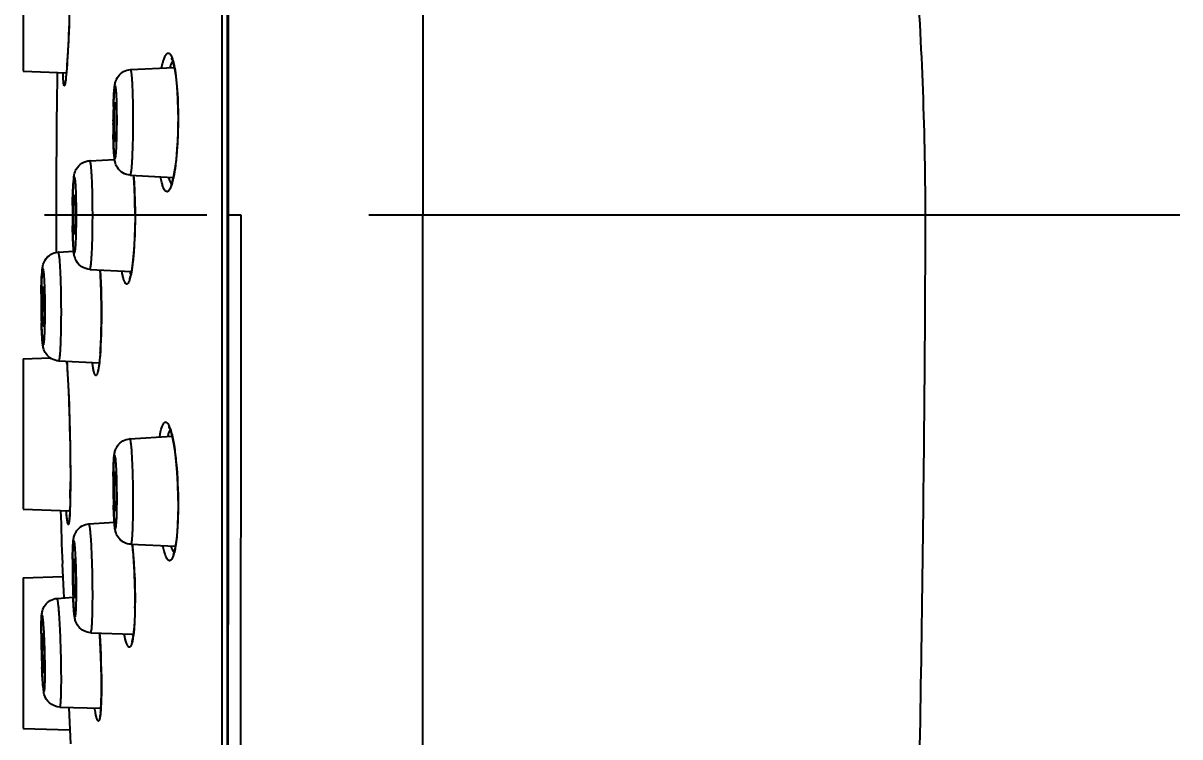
# Model space of a CAD drawing. Extents: x 4 to 1239, y 0 to 509.
# Drawn here: x 150.61 to 168.44, y 163.11 to 174.1 of the extents above; entities that cross this region are included whole.
import ezdxf

# ---------------------------------------------------------------- set-up
doc = ezdxf.new("R2010")
doc.units = 0
doc.header["$LTSCALE"] = 10
doc.header["$MEASUREMENT"] = 0
doc.header["$PDMODE"] = 3
doc.header["$PDSIZE"] = -10
doc.linetypes.add('CENTER', pattern=[2, 1.25, -0.25, 0.25, -0.25])
doc.layers.get('0').update_dxf_attribs({"linetype": 'CONTINUOUS'})
doc.layers.get('DEFPOINTS').update_dxf_attribs({"linetype": 'CONTINUOUS'})
doc.layers.add('02___PRT_ALL_AXES', color=7, linetype='CONTINUOUS')
doc.styles.add('Daelim Dimension', font='')
doc.styles.get('Daelim Dimension').set_extended_font_data('NanumGothic')
doc.dimstyles.new('DEFAULT', dxfattribs={"dimscale": 2, "dimtxt": 2, "dimasz": 2, "dimexe": 0, "dimexo": 2, "dimgap": 1, "dimtad": 1, "dimdec": 1, "dimzin": 9, "dimdsep": 46, "dimtxsty": 'Daelim Dimension', "dimcen": 0.5, "dimclrd": 252, "dimclre": 252, "dimclrt": 3, "dimadec": 1, "dimazin": 0, "dimtfac": 1, "dimtdec": 1, "dimtix": 1, "dimtmove": 0, "dimatfit": 3, "dimfxl": 1, "dimtolj": 1, "dimtzin": 1, "dimlwd": 9, "dimlwe": 9, "dimarcsym": 0})

# ---------------------------------------------------------------- blocks, each defined once
blk = doc.blocks.new('*D5')
at = {"color": 5, "lineweight": 9, "ltscale": 0.5, "transparency": 16777216}
for p, q in [((138.861, 85.341), (138.861, 217.727)), ((160.517, 217.727), (142.861, 217.727)), ((164.517, 175.146), (164.517, 217.727))]:
    blk.add_line(p, q, dxfattribs=at)
at = {"color": 5, "ltscale": 0.5, "transparency": 16777216}
for points in [[(142.861, 218.393), (142.861, 217.06), (138.861, 217.727)], [(160.517, 218.393), (160.517, 217.06), (164.517, 217.727)]]:
    blk.add_solid(points, dxfattribs=at)
at = {"layer": 'DEFPOINTS', "color": 0, "ltscale": 0.5, "transparency": 16777216}
for p in [(138.861, 217.727), (164.517, 171.146), (138.861, 81.341)]:
    blk.add_point(p, dxfattribs=at)
at = {"color": 7, "ltscale": 0.5, "transparency": 16777216, "insert": (151.689, 222.577), "char_height": 5, "attachment_point": 5, "style": 'Daelim Dimension'}
blk.add_mtext('\\A1;51.3', dxfattribs=at)

msp = doc.modelspace()

# ---------------------------------------------------------------- linework, layer by layer
at = {"color": 7, "linetype": 'Continuous'}
for p, q in [((156.767, 201.896), (156.767, 171.146)), ((153.769, 199.415), (153.769, 171.146)), ((153.755, 199.343), (153.755, 171.146)), ((153.673, 198.857), (153.673, 143.434)), ((150.608, 175.679), (150.608, 173.362)), ((151.996, 172.593), (151.996, 172.61)), ((151.996, 172.538), (151.996, 172.555)), ((152.309, 171.758), (152.318, 171.648)), ((153.968, 171.146), (153.755, 171.146)), ((156.767, 154.648), (156.767, 171.146)), ((150.608, 168.929), (150.608, 166.612)), ((151.336, 167.231), (151.336, 167.075)), ((151.336, 167.099), (151.336, 167.073)), ((151.336, 166.934), (151.335, 166.843)), ((151.336, 167.073), (151.336, 167.042)), ((151.335, 166.843), (151.334, 166.799)), ((151.33, 166.636), (151.329, 166.592)), ((151.212, 165.774), (151.236, 165.25)), ((150.608, 165.554), (151.221, 165.575)), ((150.608, 165.554), (150.608, 163.237)), ((151.786, 164.708), (151.787, 164.696)), ((151.786, 164.706), (151.793, 164.598)), ((151.311, 163.564), (151.311, 163.554)), ((151.311, 163.554), (151.336, 163)), ((150.608, 163.237), (151.327, 163.212))]:
    msp.add_line(p, q, dxfattribs=at)
for points in [[(151.326, 174.463), (151.325, 174.425), (151.322, 174.302), (151.318, 174.183), (151.315, 174.07), (151.311, 173.962)], [(151.311, 173.962), (151.306, 173.86), (151.302, 173.765), (151.298, 173.678)], [(151.298, 173.678), (151.293, 173.598), (151.289, 173.525), (151.284, 173.459), (151.28, 173.401), (151.276, 173.35), (151.272, 173.306), (151.268, 173.268), (151.265, 173.237), (151.261, 173.213), (151.258, 173.195), (151.256, 173.183), (151.256, 173.181)], [(152.897, 173.557), (152.896, 173.558), (152.904, 173.542), (152.922, 173.488), (152.943, 173.398), (152.961, 173.275), (152.977, 173.122), (152.989, 172.943), (152.995, 172.744), (152.996, 172.639)], [(152.996, 172.639), (152.995, 172.545), (152.99, 172.348), (152.979, 172.165), (152.965, 172.002), (152.947, 171.862), (152.927, 171.75), (152.907, 171.665), (152.889, 171.61), (152.884, 171.599)], [(152.318, 171.648), (152.325, 171.509), (152.33, 171.36), (152.333, 171.203), (152.333, 171.146)], [(152.333, 171.146), (152.333, 171.103), (152.331, 170.953), (152.326, 170.81), (152.32, 170.677), (152.311, 170.557), (152.301, 170.45), (152.29, 170.358), (152.278, 170.282), (152.266, 170.223), (152.255, 170.181), (152.246, 170.157), (152.245, 170.154)], [(153.755, 171.146), (153.755, 167.302), (153.751, 163.339)], [(151.795, 170.3), (151.795, 170.296), (151.8, 170.203), (151.805, 170.102), (151.809, 169.995), (151.812, 169.883), (151.814, 169.766), (151.815, 169.647), (151.815, 169.628)], [(151.815, 169.628), (151.814, 169.52), (151.813, 169.414), (151.81, 169.314), (151.807, 169.219), (151.803, 169.132), (151.798, 169.051), (151.793, 168.979), (151.787, 168.916), (151.781, 168.862), (151.774, 168.817), (151.768, 168.781), (151.762, 168.755), (151.758, 168.739), (151.757, 168.737)], [(151.28, 168.893), (151.28, 168.889), (151.285, 168.831), (151.289, 168.765), (151.293, 168.692), (151.298, 168.612)], [(151.298, 168.612), (151.302, 168.525), (151.306, 168.431), (151.31, 168.33)], [(151.31, 168.33), (151.315, 168.223), (151.318, 168.109), (151.322, 167.991), (151.325, 167.869), (151.328, 167.743), (151.331, 167.616), (151.333, 167.487), (151.334, 167.358), (151.336, 167.231)], [(152.857, 167.875), (152.856, 167.875), (152.867, 167.856), (152.885, 167.806), (152.906, 167.728), (152.927, 167.625), (152.946, 167.499), (152.964, 167.351), (152.978, 167.182), (152.989, 166.996), (152.995, 166.797), (152.996, 166.69)], [(151.336, 167.075), (151.336, 167.009), (151.336, 166.934)], [(151.334, 166.799), (151.333, 166.74), (151.332, 166.685), (151.33, 166.636)], [(151.329, 166.592), (151.327, 166.553), (151.325, 166.519), (151.323, 166.489)], [(152.996, 166.69), (152.996, 166.652), (152.993, 166.51), (152.988, 166.378), (152.98, 166.259), (152.97, 166.155), (152.957, 166.066), (152.944, 165.995), (152.93, 165.943), (152.919, 165.911), (152.916, 165.906)], [(151.323, 166.489), (151.321, 166.465), (151.319, 166.445), (151.317, 166.431), (151.316, 166.422), (151.315, 166.421)], [(152.292, 166.072), (152.296, 166.031), (152.306, 165.916), (152.315, 165.792), (152.322, 165.663), (152.328, 165.531), (152.331, 165.396), (152.333, 165.262), (152.333, 165.228)], [(152.333, 165.228), (152.332, 165.103), (152.329, 164.993), (152.325, 164.893), (152.318, 164.802), (152.311, 164.724), (152.303, 164.659), (152.294, 164.61), (152.285, 164.576), (152.283, 164.569)], [(151.793, 164.598), (151.799, 164.485), (151.804, 164.368), (151.808, 164.251), (151.812, 164.133), (151.814, 164.017), (151.815, 163.905)], [(151.815, 163.905), (151.815, 163.835), (151.814, 163.761), (151.812, 163.692), (151.81, 163.627), (151.807, 163.569), (151.804, 163.519), (151.8, 163.477), (151.795, 163.444), (151.791, 163.421), (151.79, 163.415)], [(153.751, 163.339), (153.744, 159.536), (153.735, 155.97)]]:
    msp.add_lwpolyline(points, dxfattribs=at)
for centre, radius, start, end in [((302.617, 171.146), 151.5, 179.16865, 180.21659), ((154.898, 173.487), 3.681, 182.3632, 183.2893), ((153.501, 173.223), 0.659, 160.5846, 162.596), ((161.601, 172.556), 9.605, 178.4442, 179.2052), ((162.743, 172.54), 10.747, 179.2017, 179.6265), ((163.014, 172.538), 11.018, 179.7107, 179.9099), ((162.243, 172.535), 10.247, 179.9863, 180.835), ((146.941, 171.305), 5.389, 3.6479, 4.8737), ((145.735, 171.225), 6.597, 2.61, 3.6722), ((144.991, 171.189), 7.342, 2.4539, 2.6317), ((144.06, 171.152), 8.273, 359.9531, 2.4287), ((162.477, 171.147), 11.108, 179.2336, 180.0067), ((162.38, 171.144), 11.012, 179.9904, 180.8609), ((-4303.088, 171.034), 4457.057, 359.84991, 0.001436), ((143.835, 169.787), 7.977, 2.9622, 3.7145), ((142.38, 169.71), 9.433, 2.2006, 2.9735), ((152.788, 170.421), 0.551, 195.7162, 197.5591), ((161.735, 169.798), 10.85, 179.2833, 180.003), ((141.034, 169.656), 10.781, 1.6189, 2.2109), ((140.227, 169.633), 11.588, 0.8808, 1.6192), ((162.236, 169.797), 11.351, 180.0003, 180.1585), ((162.459, 169.798), 11.574, 180.1584, 180.472), ((156.406, 169.766), 5.506, 179.6669, 180.0008), ((156.543, 169.765), 5.642, 179.9942, 181.0497), ((146.681, 169.732), 4.251, 0.8817, 2.2885), ((145.253, 169.703), 5.679, 359.9972, 0.9533), ((139.804, 169.626), 12.011, 0.386, 0.8846), ((162.212, 169.795), 11.326, 180.47, 180.8419), ((160.744, 169.771), 9.859, 180.823, 181.6475), ((139.963, 169.627), 11.852, 0.0008, 0.387), ((140.227, 169.627), 11.589, 359.6461, 0.0005), ((141.756, 169.606), 10.059, 358.349, 359.0574), ((140.713, 169.623), 11.102, 359.0571, 359.6493), ((143.166, 169.566), 8.649, 357.5766, 358.3417), ((146.596, 169.393), 5.214, 355.8496, 356.4079), ((144.984, 169.49), 6.829, 356.4469, 357.5724), ((143.649, 168.312), 7.653, 4.1155, 4.3903), ((153.438, 167.578), 0.621, 162.4987, 165.0454), ((161.888, 166.991), 9.892, 179.257, 180.0051), ((132.239, 167.065), 19.097, 359.3253, 359.9317), ((162.791, 166.991), 10.795, 180.0013, 180.2694), ((163.19, 166.992), 11.194, 180.2678, 180.8507), ((137.754, 167.007), 13.582, 359.0488, 359.2955), ((162.083, 166.973), 10.087, 180.8331, 181.7018), ((302.617, 171.146), 151.5, 181.7225, 182.0319), ((145.583, 166.818), 5.751, 357.5489, 358.0769), ((149.789, 166.592), 1.538, 354.9057, 355.7995), ((145.62, 165.399), 6.706, 5.0509, 5.7864), ((160.804, 165.731), 9.436, 179.3022, 180.0067), ((144.123, 165.27), 8.209, 2.7647, 5.0279), ((162.424, 165.731), 11.056, 180.0054, 180.4784), ((143.106, 165.211), 9.228, 2.6804, 2.8265), ((163.329, 165.738), 11.96, 180.4737, 180.945), ((162.849, 165.728), 11.481, 180.9341, 181.7644), ((143.089, 165.21), 9.244, 1.1758, 2.6837), ((160.477, 165.651), 9.107, 181.7403, 182.5943), ((143.324, 165.215), 9.01, 1.0095, 1.1726), ((143.733, 165.222), 8.601, 0.0162, 1.0137), ((145.389, 165.216), 6.944, 358.9372, 359.169), ((144.801, 165.223), 7.533, 359.1761, 0.0076), ((162.032, 164.705), 11.146, 180.0497, 180.9877), ((139.209, 163.866), 12.606, 3.5395, 3.7763), ((138.816, 163.842), 12.999, 3.3435, 3.5396), ((138.221, 163.807), 13.595, 2.6895, 3.3414), ((163.891, 164.736), 13.006, 180.9804, 181.7832), ((138.075, 163.8), 13.741, 2.1487, 2.6927), ((162.773, 164.697), 11.887, 181.764, 182.5112), ((138.516, 163.816), 13.3, 1.6103, 2.1507), ((139.736, 163.849), 12.08, 0.9744, 1.6164), ((140.996, 163.87), 10.82, 0.4247, 0.9777), ((142.358, 163.88), 9.457, 0.0044, 0.423), ((143.305, 163.881), 8.51, 359.7196, 0.0018), ((147.005, 163.819), 4.809, 357.4428, 358.5809), ((144.677, 163.872), 7.139, 358.6184, 359.7333), ((149.733, 163.675), 2.078, 354.6999, 356.0714), ((148.611, 163.75), 3.202, 356.1219, 357.4042)]:
    msp.add_arc(centre, radius, start, end, dxfattribs=at)
for points, knots in [([(164.517, 171.146), (164.517, 172.51), (164.396, 175.238), (164.033, 179.315), (163.524, 183.377), (162.988, 186.746), (162.49, 189.431), (162.077, 191.436), (161.692, 193.097), (161.358, 194.419), (161.005, 195.735), (160.604, 197.039), (160.112, 198.317), (159.691, 199.26), (159.199, 200.168), (158.571, 200.988), (157.897, 201.531), (157.278, 201.822), (156.937, 201.896), (156.767, 201.896)], [0, 0, 0, 0, 0.124904, 0.249822, 0.374722, 0.499657, 0.562171, 0.624671, 0.687115, 0.718306, 0.749475, 0.811843, 0.843178, 0.874757, 0.906359, 0.937557, 0.968754, 0.984431, 1, 1, 1, 1]), ([(151.326, 174.463), (151.321, 174.223), (151.31, 173.889), (151.287, 173.487), (151.275, 173.326), (151.268, 173.258)], [0, 0, 0, 0, 0.596325, 0.831584, 1, 1, 1, 1]), ([(152.743, 173.412), (152.749, 173.442), (152.761, 173.495), (152.783, 173.563), (152.803, 173.607), (152.821, 173.629), (152.833, 173.639), (152.846, 173.642), (152.86, 173.638), (152.872, 173.627), (152.889, 173.603), (152.908, 173.558), (152.92, 173.517), (152.926, 173.494)], [0, 0, 0, 0, 0.210823, 0.376303, 0.495198, 0.538164, 0.572019, 0.600405, 0.629244, 0.664244, 0.708691, 0.830975, 1, 1, 1, 1]), ([(152.879, 173.442), (152.882, 173.449), (152.892, 173.474), (152.903, 173.499), (152.914, 173.514)], [0, 0, 0, 0, 0.297236, 1, 1, 1, 1]), ([(152, 172.817), (152.001, 172.879), (152.004, 172.966), (152.012, 173.072), (152.019, 173.137), (152.032, 173.208), (152.071, 173.291), (152.153, 173.363), (152.227, 173.384), (152.265, 173.386)], [0, 0, 0, 0, 0.265788, 0.370203, 0.456841, 0.54531, 0.68092, 0.839092, 1, 1, 1, 1]), ([(152.305, 172.624), (152.305, 172.675), (152.304, 172.773), (152.302, 172.916), (152.299, 173.046), (152.294, 173.159), (152.288, 173.252), (152.282, 173.315), (152.277, 173.352), (152.273, 173.37), (152.271, 173.38), (152.267, 173.386), (152.265, 173.386)], [0, 0, 0, 0, 0.197545, 0.385995, 0.558207, 0.7083, 0.831, 0.922004, 0.954612, 0.978322, 0.993141, 1, 1, 1, 1]), ([(152.926, 173.494), (152.939, 173.442), (152.96, 173.322), (152.99, 173.037), (152.997, 172.804), (152.997, 172.64)], [0, 0, 0, 0, 0.186745, 0.424839, 1, 1, 1, 1]), ([(151.258, 173.186), (151.257, 173.177), (151.253, 173.162), (151.251, 173.147), (151.243, 173.135), (151.236, 173.148), (151.234, 173.163), (151.229, 173.192), (151.226, 173.23), (151.224, 173.259), (151.223, 173.275)], [0, 0, 0, 0, 0.143448, 0.231616, 0.26863, 0.307746, 0.398628, 0.544684, 0.745606, 1, 1, 1, 1]), ([(151.268, 173.258), (151.267, 173.251), (151.264, 173.227), (151.261, 173.203), (151.258, 173.186)], [0, 0, 0, 0, 0.289986, 1, 1, 1, 1]), ([(152.055, 172.609), (152.055, 172.68), (152.054, 172.782), (152.051, 172.911), (152.048, 172.981), (152.045, 173.029), (152.042, 173.059), (152.04, 173.084), (152.037, 173.105), (152.035, 173.121), (152.032, 173.129), (152.03, 173.137), (152.024, 173.135), (152.023, 173.128), (152.019, 173.117), (152.017, 173.1), (152.013, 173.068), (152.009, 173.016), (152.002, 172.908), (151.998, 172.747), (151.996, 172.611), (151.996, 172.539)], [0, 0, 0, 0, 0.187702, 0.270704, 0.342136, 0.372668, 0.399326, 0.421855, 0.440077, 0.45383, 0.463032, 0.46787, 0.470506, 0.476533, 0.487025, 0.502033, 0.52149, 0.572974, 0.639598, 0.807548, 1, 1, 1, 1]), ([(151.996, 172.539), (151.996, 172.468), (151.997, 172.366), (152.001, 172.237), (152.004, 172.167), (152.007, 172.119), (152.009, 172.089), (152.012, 172.064), (152.014, 172.043), (152.017, 172.028), (152.019, 172.019), (152.022, 172.011), (152.028, 172.013), (152.029, 172.021), (152.032, 172.032), (152.035, 172.049), (152.039, 172.081), (152.043, 172.132), (152.049, 172.24), (152.054, 172.401), (152.055, 172.537), (152.055, 172.609)], [0, 0, 0, 0, 0.187702, 0.270704, 0.342136, 0.372668, 0.399326, 0.421855, 0.440077, 0.45383, 0.463032, 0.46787, 0.470506, 0.476533, 0.487025, 0.502033, 0.52149, 0.572974, 0.639598, 0.807548, 1, 1, 1, 1]), ([(152.26, 171.761), (152.261, 171.761), (152.266, 171.768), (152.269, 171.779), (152.273, 171.801), (152.279, 171.844), (152.286, 171.917), (152.292, 172.024), (152.298, 172.154), (152.302, 172.301), (152.304, 172.46), (152.305, 172.569), (152.305, 172.624)], [0, 0, 0, 0, 0.006815, 0.022, 0.046457, 0.080084, 0.173619, 0.298957, 0.450968, 0.623297, 0.809004, 1, 1, 1, 1]), ([(152.997, 172.64), (152.997, 172.47), (152.989, 172.225), (152.959, 171.921), (152.938, 171.787), (152.926, 171.726)], [0, 0, 0, 0, 0.55564, 0.79884, 1, 1, 1, 1]), ([(152.26, 171.761), (152.22, 171.763), (152.141, 171.787), (152.058, 171.867), (152.024, 171.954), (152.009, 172.056), (152.001, 172.197), (151.998, 172.317), (151.997, 172.386)], [0, 0, 0, 0, 0.158695, 0.314373, 0.440088, 0.523201, 0.723292, 1, 1, 1, 1]), ([(151.369, 171.295), (151.37, 171.373), (151.374, 171.508), (151.382, 171.665), (151.396, 171.774), (151.426, 171.865), (151.508, 171.954), (151.593, 171.981), (151.636, 171.983)], [0, 0, 0, 0, 0.285883, 0.495781, 0.576423, 0.689665, 0.842421, 1, 1, 1, 1]), ([(151.68, 171.146), (151.68, 171.2), (151.679, 171.307), (151.677, 171.462), (151.673, 171.606), (151.668, 171.731), (151.661, 171.834), (151.655, 171.904), (151.649, 171.945), (151.645, 171.965), (151.642, 171.977), (151.638, 171.983), (151.636, 171.983)], [0, 0, 0, 0, 0.194357, 0.381478, 0.553753, 0.704784, 0.828765, 0.921, 0.954097, 0.978175, 0.99317, 1, 1, 1, 1]), ([(151.43, 171.146), (151.43, 171.221), (151.429, 171.329), (151.425, 171.468), (151.422, 171.556), (151.417, 171.628), (151.413, 171.676), (151.408, 171.707), (151.406, 171.72), (151.399, 171.74), (151.392, 171.72), (151.39, 171.707), (151.386, 171.676), (151.382, 171.628), (151.377, 171.556), (151.373, 171.468), (151.37, 171.329), (151.369, 171.221), (151.369, 171.146)], [0, 0, 0, 0, 0.190538, 0.27663, 0.352122, 0.414177, 0.4604, 0.477039, 0.489157, 0.5, 0.510843, 0.522961, 0.5396, 0.585823, 0.647878, 0.72337, 0.809462, 1, 1, 1, 1]), ([(152.89, 171.593), (152.884, 171.576), (152.873, 171.549), (152.853, 171.517), (152.827, 171.5), (152.8, 171.513), (152.78, 171.544), (152.761, 171.59), (152.743, 171.654), (152.733, 171.702), (152.728, 171.729)], [0, 0, 0, 0, 0.141967, 0.241201, 0.306799, 0.369317, 0.462559, 0.598019, 0.777595, 1, 1, 1, 1]), ([(152.896, 171.627), (152.887, 171.639), (152.871, 171.67), (152.86, 171.703), (152.855, 171.723)], [0, 0, 0, 0, 0.423171, 1, 1, 1, 1]), ([(152.926, 171.726), (152.923, 171.713), (152.913, 171.668), (152.901, 171.624), (152.89, 171.593)], [0, 0, 0, 0, 0.28578, 1, 1, 1, 1]), ([(151.369, 171.146), (151.369, 171.071), (151.37, 170.962), (151.373, 170.823), (151.377, 170.735), (151.382, 170.663), (151.386, 170.615), (151.39, 170.584), (151.392, 170.571), (151.399, 170.552), (151.406, 170.571), (151.408, 170.584), (151.413, 170.615), (151.417, 170.663), (151.422, 170.735), (151.425, 170.823), (151.429, 170.962), (151.43, 171.071), (151.43, 171.146)], [0, 0, 0, 0, 0.190538, 0.27663, 0.352122, 0.414177, 0.4604, 0.477039, 0.489157, 0.5, 0.510843, 0.522961, 0.5396, 0.585823, 0.647878, 0.72337, 0.809462, 1, 1, 1, 1]), ([(151.636, 170.308), (151.638, 170.308), (151.642, 170.314), (151.645, 170.326), (151.649, 170.346), (151.655, 170.388), (151.661, 170.457), (151.668, 170.56), (151.673, 170.686), (151.677, 170.829), (151.679, 170.984), (151.68, 171.091), (151.68, 171.146)], [0, 0, 0, 0, 0.00683, 0.021825, 0.045903, 0.079, 0.171235, 0.295216, 0.446247, 0.618522, 0.805643, 1, 1, 1, 1]), ([(152.334, 171.146), (152.334, 170.978), (152.327, 170.738), (152.303, 170.443), (152.287, 170.315), (152.277, 170.259)], [0, 0, 0, 0, 0.566376, 0.807014, 1, 1, 1, 1]), ([(152.743, 77.418), (154.038, 81.964), (155.766, 88.722), (157.724, 97.669), (159.003, 104.169), (160.145, 110.723), (161.152, 117.352), (162.006, 123.888), (162.677, 129.966), (163.154, 135.263), (163.491, 139.824), (163.757, 144.118), (163.994, 148.712), (164.206, 153.865), (164.371, 159.504), (164.461, 164.415), (164.506, 168.335), (164.517, 170.247), (164.517, 171.146)], [0, 0, 0, 0, 0.14961, 0.220678, 0.289903, 0.359287, 0.431224, 0.502112, 0.567938, 0.624746, 0.670441, 0.712699, 0.760915, 0.816072, 0.875921, 0.939493, 0.971547, 1, 1, 1, 1]), ([(153.769, 171.146), (153.769, 170.391), (153.769, 167.422), (153.766, 164.452), (153.762, 162.237)], [0, 0, 0, 0, 0.254076, 1, 1, 1, 1]), ([(151.636, 170.308), (151.594, 170.31), (151.51, 170.337), (151.428, 170.423), (151.396, 170.513), (151.387, 170.59), (151.38, 170.666), (151.373, 170.797), (151.371, 170.903), (151.369, 170.978)], [0, 0, 0, 0, 0.158356, 0.312495, 0.428792, 0.509544, 0.602438, 0.716623, 1, 1, 1, 1]), ([(150.886, 169.933), (150.887, 170.005), (150.89, 170.128), (150.898, 170.272), (150.912, 170.375), (150.945, 170.463), (151.027, 170.546), (151.108, 170.571), (151.148, 170.573)], [0, 0, 0, 0, 0.278579, 0.480482, 0.562573, 0.684618, 0.840349, 1, 1, 1, 1]), ([(151.197, 169.648), (151.197, 169.707), (151.196, 169.822), (151.194, 169.991), (151.189, 170.149), (151.183, 170.289), (151.176, 170.404), (151.169, 170.483), (151.163, 170.53), (151.158, 170.553), (151.155, 170.566), (151.15, 170.573), (151.148, 170.573)], [0, 0, 0, 0, 0.188657, 0.373372, 0.545732, 0.698419, 0.824706, 0.91915, 0.953149, 0.977863, 0.993195, 1, 1, 1, 1]), ([(150.947, 169.673), (150.947, 169.749), (150.946, 169.893), (150.941, 170.064), (150.935, 170.171), (150.931, 170.219), (150.929, 170.249), (150.926, 170.274), (150.923, 170.294), (150.92, 170.309), (150.918, 170.317), (150.914, 170.324), (150.909, 170.318), (150.907, 170.31), (150.904, 170.296), (150.902, 170.277), (150.899, 170.253), (150.897, 170.224), (150.894, 170.176), (150.89, 170.105), (150.888, 170.011), (150.886, 169.906), (150.886, 169.833), (150.886, 169.796)], [0, 0, 0, 0, 0.193357, 0.365228, 0.434771, 0.464186, 0.489668, 0.510969, 0.527886, 0.540317, 0.548224, 0.551939, 0.555216, 0.562496, 0.574311, 0.590636, 0.61134, 0.636266, 0.665177, 0.733766, 0.814548, 0.904538, 1, 1, 1, 1]), ([(152.248, 170.141), (152.244, 170.129), (152.236, 170.109), (152.223, 170.085), (152.201, 170.076), (152.183, 170.093), (152.17, 170.12), (152.155, 170.161), (152.142, 170.216), (152.134, 170.258), (152.13, 170.281)], [0, 0, 0, 0, 0.128729, 0.213917, 0.268127, 0.330373, 0.430449, 0.575346, 0.765751, 1, 1, 1, 1]), ([(152.277, 170.259), (152.274, 170.247), (152.267, 170.207), (152.257, 170.168), (152.248, 170.141)], [0, 0, 0, 0, 0.292954, 1, 1, 1, 1]), ([(150.901, 169.798), (150.901, 169.812), (150.901, 169.863), (150.903, 169.914), (150.904, 169.95)], [0, 0, 0, 0, 0.278225, 1, 1, 1, 1]), ([(150.904, 169.95), (150.905, 169.962), (150.906, 169.982), (150.908, 170.01), (150.911, 170.024), (150.913, 170.034), (150.915, 170.034)], [0, 0, 0, 0, 0.417206, 0.728904, 0.923976, 1, 1, 1, 1]), ([(150.915, 170.034), (150.916, 170.035), (150.918, 170.031), (150.919, 170.025), (150.921, 170.013), (150.923, 169.991), (150.926, 169.953), (150.928, 169.921), (150.929, 169.902)], [0, 0, 0, 0, 0.020965, 0.071783, 0.154738, 0.268991, 0.584532, 1, 1, 1, 1]), ([(150.886, 169.796), (150.886, 169.72), (150.887, 169.576), (150.892, 169.405), (150.898, 169.298), (150.902, 169.249), (150.904, 169.22), (150.907, 169.195), (150.91, 169.175), (150.913, 169.16), (150.915, 169.152), (150.919, 169.145), (150.924, 169.151), (150.926, 169.159), (150.929, 169.173), (150.931, 169.192), (150.934, 169.216), (150.936, 169.245), (150.939, 169.293), (150.942, 169.363), (150.945, 169.458), (150.947, 169.562), (150.947, 169.635), (150.947, 169.673)], [0, 0, 0, 0, 0.193357, 0.365228, 0.434771, 0.464186, 0.489668, 0.510969, 0.527886, 0.540317, 0.548224, 0.551939, 0.555216, 0.562496, 0.574311, 0.590636, 0.61134, 0.636266, 0.665177, 0.733766, 0.814548, 0.904538, 1, 1, 1, 1]), ([(150.918, 169.434), (150.916, 169.435), (150.915, 169.442), (150.912, 169.453), (150.91, 169.474), (150.908, 169.5), (150.906, 169.534), (150.903, 169.588), (150.902, 169.632), (150.902, 169.662)], [0, 0, 0, 0, 0.021991, 0.077152, 0.165614, 0.285138, 0.432697, 0.60412, 1, 1, 1, 1]), ([(150.932, 169.703), (150.932, 169.668), (150.932, 169.617), (150.93, 169.554), (150.928, 169.513), (150.926, 169.482), (150.924, 169.456), (150.922, 169.444), (150.92, 169.434), (150.918, 169.434)], [0, 0, 0, 0, 0.38959, 0.562089, 0.711718, 0.833612, 0.923786, 0.979329, 1, 1, 1, 1]), ([(151.158, 168.898), (151.159, 168.898), (151.163, 168.904), (151.166, 168.914), (151.17, 168.932), (151.175, 168.968), (151.181, 169.029), (151.186, 169.12), (151.191, 169.231), (151.194, 169.359), (151.196, 169.5), (151.197, 169.598), (151.197, 169.648)], [0, 0, 0, 0, 0.006888, 0.021586, 0.045062, 0.077371, 0.167586, 0.289473, 0.438965, 0.611132, 0.800423, 1, 1, 1, 1]), ([(151.158, 168.898), (151.119, 168.9), (151.042, 168.922), (150.959, 168.998), (150.922, 169.082), (150.91, 169.154), (150.903, 169.221), (150.895, 169.332), (150.892, 169.422), (150.89, 169.487)], [0, 0, 0, 0, 0.161647, 0.320314, 0.451282, 0.53661, 0.624224, 0.730538, 1, 1, 1, 1]), ([(151.283, 168.861), (151.291, 168.74), (151.306, 168.469), (151.327, 167.882), (151.336, 167.415), (151.336, 167.099)], [0, 0, 0, 0, 0.205473, 0.462038, 1, 1, 1, 1]), ([(151.772, 168.792), (151.769, 168.773), (151.763, 168.74), (151.753, 168.704), (151.744, 168.685), (151.738, 168.677), (151.73, 168.673), (151.722, 168.677), (151.716, 168.685), (151.71, 168.698), (151.704, 168.715), (151.695, 168.747), (151.684, 168.799), (151.678, 168.843), (151.674, 168.868)], [0, 0, 0, 0, 0.174087, 0.295015, 0.335743, 0.364519, 0.384867, 0.40548, 0.434829, 0.476209, 0.530661, 0.598493, 0.773767, 1, 1, 1, 1]), ([(151.796, 169.016), (151.795, 168.994), (151.789, 168.919), (151.781, 168.845), (151.772, 168.792)], [0, 0, 0, 0, 0.291585, 1, 1, 1, 1]), ([(152.713, 167.727), (152.721, 167.781), (152.735, 167.851), (152.765, 167.922), (152.781, 167.945), (152.793, 167.954), (152.807, 167.956), (152.82, 167.952), (152.832, 167.941), (152.85, 167.917), (152.87, 167.871), (152.884, 167.83), (152.89, 167.806)], [0, 0, 0, 0, 0.373054, 0.489443, 0.531058, 0.563717, 0.591453, 0.620511, 0.656435, 0.702204, 0.827654, 1, 1, 1, 1]), ([(152.846, 167.765), (152.848, 167.772), (152.856, 167.796), (152.866, 167.819), (152.876, 167.833)], [0, 0, 0, 0, 0.297628, 1, 1, 1, 1]), ([(152.89, 167.806), (152.909, 167.738), (152.94, 167.579), (152.984, 167.206), (152.997, 166.901), (152.997, 166.687)], [0, 0, 0, 0, 0.186716, 0.43045, 1, 1, 1, 1]), ([(151.997, 167.12), (151.998, 167.182), (152, 167.27), (152.005, 167.378), (152.011, 167.443), (152.023, 167.515), (152.06, 167.598), (152.142, 167.673), (152.216, 167.695), (152.254, 167.697)], [0, 0, 0, 0, 0.267147, 0.37211, 0.458852, 0.546343, 0.681085, 0.839185, 1, 1, 1, 1]), ([(152.305, 166.733), (152.305, 166.792), (152.304, 166.911), (152.301, 167.085), (152.296, 167.249), (152.29, 167.396), (152.284, 167.504), (152.278, 167.576), (152.273, 167.618), (152.269, 167.651), (152.264, 167.676), (152.261, 167.689), (152.256, 167.697), (152.254, 167.697)], [0, 0, 0, 0, 0.183737, 0.366348, 0.538756, 0.692848, 0.821143, 0.873645, 0.917529, 0.952304, 0.977569, 0.99323, 1, 1, 1, 1]), ([(152.055, 166.777), (152.055, 166.814), (152.055, 166.887), (152.053, 166.995), (152.051, 167.099), (152.047, 167.195), (152.043, 167.279), (152.038, 167.347), (152.033, 167.393), (152.029, 167.421), (152.027, 167.434), (152.019, 167.451), (152.011, 167.423), (152.009, 167.397), (152.004, 167.341), (152.001, 167.273), (151.998, 167.187), (151.997, 167.091), (151.996, 167.023), (151.996, 166.988)], [0, 0, 0, 0, 0.09713, 0.194294, 0.287485, 0.373235, 0.448301, 0.509773, 0.555344, 0.571632, 0.58341, 0.593545, 0.60499, 0.634425, 0.681317, 0.743912, 0.819891, 0.906454, 1, 1, 1, 1]), ([(151.996, 166.988), (151.996, 166.951), (151.997, 166.878), (151.998, 166.77), (152.001, 166.666), (152.005, 166.57), (152.009, 166.487), (152.014, 166.418), (152.018, 166.372), (152.023, 166.344), (152.025, 166.332), (152.032, 166.314), (152.04, 166.342), (152.042, 166.368), (152.048, 166.424), (152.051, 166.493), (152.053, 166.578), (152.055, 166.674), (152.055, 166.742), (152.055, 166.777)], [0, 0, 0, 0, 0.09713, 0.194294, 0.287485, 0.373235, 0.448301, 0.509773, 0.555344, 0.571632, 0.58341, 0.593545, 0.60499, 0.634425, 0.681317, 0.743912, 0.819891, 0.906454, 1, 1, 1, 1]), ([(151.334, 166.781), (151.334, 166.767), (151.333, 166.715), (151.331, 166.663), (151.33, 166.625)], [0, 0, 0, 0, 0.269811, 1, 1, 1, 1]), ([(152.27, 166.073), (152.272, 166.073), (152.275, 166.077), (152.28, 166.092), (152.286, 166.128), (152.291, 166.186), (152.296, 166.265), (152.3, 166.362), (152.303, 166.475), (152.304, 166.601), (152.305, 166.688), (152.305, 166.733)], [0, 0, 0, 0, 0.006939, 0.021398, 0.076175, 0.164903, 0.285255, 0.433612, 0.605688, 0.796567, 1, 1, 1, 1]), ([(151.283, 166.481), (151.282, 166.489), (151.278, 166.522), (151.275, 166.555), (151.273, 166.581)], [0, 0, 0, 0, 0.220273, 1, 1, 1, 1]), ([(151.328, 166.572), (151.328, 166.563), (151.326, 166.532), (151.325, 166.501), (151.323, 166.479)], [0, 0, 0, 0, 0.278459, 1, 1, 1, 1]), ([(152.27, 166.073), (152.231, 166.074), (152.153, 166.096), (152.07, 166.173), (152.033, 166.258), (152.021, 166.331), (152.014, 166.399), (152.006, 166.513), (152.003, 166.606), (152.001, 166.673)], [0, 0, 0, 0, 0.159662, 0.316592, 0.446385, 0.530894, 0.619214, 0.727146, 1, 1, 1, 1]), ([(152.997, 166.687), (152.997, 166.566), (152.992, 166.349), (152.972, 166.132), (152.956, 166.037)], [0, 0, 0, 0, 0.556672, 1, 1, 1, 1]), ([(151.321, 166.455), (151.32, 166.443), (151.318, 166.427), (151.315, 166.407), (151.313, 166.396), (151.311, 166.388), (151.309, 166.382), (151.307, 166.379), (151.303, 166.379), (151.301, 166.383), (151.297, 166.393), (151.29, 166.426), (151.285, 166.457), (151.283, 166.481)], [0, 0, 0, 0, 0.192024, 0.26636, 0.326171, 0.371507, 0.402701, 0.42126, 0.434412, 0.455788, 0.490348, 0.60248, 1, 1, 1, 1]), ([(151.369, 165.846), (151.37, 165.903), (151.371, 165.982), (151.377, 166.08), (151.382, 166.141), (151.395, 166.21), (151.434, 166.291), (151.514, 166.362), (151.586, 166.383), (151.622, 166.386)], [0, 0, 0, 0, 0.25662, 0.356601, 0.44078, 0.532424, 0.674053, 0.835796, 1, 1, 1, 1]), ([(151.68, 165.29), (151.68, 165.354), (151.679, 165.485), (151.675, 165.678), (151.67, 165.864), (151.663, 166.033), (151.655, 166.158), (151.648, 166.243), (151.643, 166.292), (151.638, 166.331), (151.633, 166.36), (151.629, 166.376), (151.625, 166.386), (151.622, 166.386)], [0, 0, 0, 0, 0.175727, 0.354855, 0.52729, 0.683638, 0.815217, 0.869389, 0.914815, 0.950849, 0.977078, 0.993261, 1, 1, 1, 1]), ([(151.43, 165.363), (151.43, 165.439), (151.429, 165.553), (151.425, 165.702), (151.421, 165.808), (151.417, 165.904), (151.412, 165.976), (151.408, 166.025), (151.406, 166.056), (151.403, 166.082), (151.4, 166.102), (151.397, 166.117), (151.394, 166.126), (151.391, 166.134), (151.386, 166.129), (151.385, 166.121), (151.382, 166.108), (151.38, 166.09), (151.377, 166.066), (151.375, 166.038), (151.373, 165.991), (151.369, 165.886), (151.369, 165.793), (151.369, 165.726)], [0, 0, 0, 0, 0.192892, 0.288957, 0.379846, 0.462111, 0.532563, 0.56251, 0.588532, 0.610411, 0.627944, 0.640965, 0.649444, 0.653608, 0.656426, 0.663081, 0.674246, 0.689954, 0.710087, 0.734442, 0.762807, 0.830495, 1, 1, 1, 1]), ([(152.926, 165.905), (152.921, 165.889), (152.91, 165.862), (152.892, 165.83), (152.866, 165.815), (152.839, 165.829), (152.819, 165.86), (152.798, 165.907), (152.779, 165.971), (152.767, 166.019), (152.761, 166.046)], [0, 0, 0, 0, 0.138274, 0.233786, 0.296747, 0.359839, 0.455454, 0.593583, 0.775604, 1, 1, 1, 1]), ([(152.917, 165.977), (152.915, 165.981), (152.905, 166.002), (152.897, 166.024), (152.891, 166.041)], [0, 0, 0, 0, 0.220883, 1, 1, 1, 1]), ([(152.956, 166.037), (152.954, 166.024), (152.946, 165.98), (152.936, 165.936), (152.926, 165.905)], [0, 0, 0, 0, 0.286557, 1, 1, 1, 1]), ([(152.934, 165.949), (152.932, 165.951), (152.926, 165.96), (152.921, 165.969), (152.917, 165.977)], [0, 0, 0, 0, 0.226222, 1, 1, 1, 1]), ([(151.369, 165.726), (151.369, 165.65), (151.37, 165.536), (151.374, 165.387), (151.377, 165.281), (151.382, 165.185), (151.386, 165.114), (151.39, 165.064), (151.393, 165.033), (151.396, 165.008), (151.399, 164.988), (151.402, 164.972), (151.404, 164.963), (151.408, 164.956), (151.413, 164.96), (151.414, 164.968), (151.417, 164.981), (151.419, 164.999), (151.421, 165.023), (151.423, 165.051), (151.426, 165.099), (151.429, 165.203), (151.43, 165.297), (151.43, 165.363)], [0, 0, 0, 0, 0.192892, 0.288957, 0.379846, 0.462111, 0.532563, 0.56251, 0.588532, 0.610411, 0.627944, 0.640965, 0.649444, 0.653608, 0.656426, 0.663081, 0.674246, 0.689954, 0.710087, 0.734442, 0.762807, 0.830495, 1, 1, 1, 1]), ([(150.885, 164.696), (150.885, 164.753), (150.886, 164.832), (150.89, 164.929), (150.894, 164.99), (150.905, 165.059), (150.942, 165.141), (151.022, 165.214), (151.094, 165.236), (151.131, 165.239)], [0, 0, 0, 0, 0.256956, 0.356362, 0.439139, 0.529167, 0.672175, 0.834975, 1, 1, 1, 1]), ([(151.197, 163.984), (151.197, 164.051), (151.196, 164.191), (151.191, 164.403), (151.185, 164.615), (151.176, 164.812), (151.167, 164.962), (151.159, 165.063), (151.154, 165.124), (151.148, 165.171), (151.143, 165.208), (151.138, 165.226), (151.134, 165.239), (151.131, 165.239)], [0, 0, 0, 0, 0.160554, 0.332886, 0.505177, 0.665725, 0.80357, 0.860984, 0.909356, 0.94791, 0.975983, 0.993243, 1, 1, 1, 1]), ([(151.649, 164.711), (151.613, 164.712), (151.541, 164.731), (151.459, 164.799), (151.417, 164.878), (151.402, 164.947), (151.394, 165.007), (151.386, 165.104), (151.381, 165.182), (151.379, 165.238)], [0, 0, 0, 0, 0.164399, 0.326749, 0.46868, 0.561101, 0.645079, 0.744554, 1, 1, 1, 1]), ([(151.649, 164.711), (151.651, 164.711), (151.654, 164.715), (151.658, 164.728), (151.663, 164.758), (151.668, 164.808), (151.672, 164.876), (151.675, 164.961), (151.679, 165.101), (151.68, 165.212), (151.68, 165.29)], [0, 0, 0, 0, 0.006984, 0.02116, 0.074603, 0.161359, 0.279575, 0.426381, 0.598309, 1, 1, 1, 1]), ([(150.947, 164.102), (150.947, 164.174), (150.945, 164.323), (150.94, 164.508), (150.934, 164.652), (150.929, 164.749), (150.924, 164.822), (150.92, 164.872), (150.917, 164.903), (150.914, 164.929), (150.911, 164.95), (150.908, 164.967), (150.905, 164.976), (150.903, 164.984), (150.898, 164.981), (150.897, 164.973), (150.894, 164.961), (150.893, 164.944), (150.89, 164.91), (150.888, 164.855), (150.886, 164.778), (150.886, 164.72), (150.886, 164.689)], [0, 0, 0, 0, 0.184065, 0.378016, 0.469462, 0.552461, 0.62384, 0.654308, 0.680899, 0.70334, 0.721452, 0.735082, 0.744124, 0.74871, 0.751053, 0.757037, 0.767567, 0.782636, 0.802149, 0.853801, 0.920687, 1, 1, 1, 1]), ([(152.332, 165.087), (152.332, 165.069), (152.331, 165.003), (152.328, 164.937), (152.325, 164.888)], [0, 0, 0, 0, 0.26282, 1, 1, 1, 1]), ([(152.325, 164.888), (152.324, 164.863), (152.319, 164.776), (152.31, 164.69), (152.3, 164.629)], [0, 0, 0, 0, 0.289424, 1, 1, 1, 1]), ([(150.886, 164.689), (150.886, 164.617), (150.888, 164.468), (150.893, 164.283), (150.899, 164.139), (150.904, 164.042), (150.909, 163.97), (150.913, 163.919), (150.916, 163.888), (150.919, 163.862), (150.922, 163.841), (150.925, 163.824), (150.928, 163.816), (150.93, 163.807), (150.935, 163.81), (150.936, 163.818), (150.939, 163.83), (150.94, 163.848), (150.943, 163.881), (150.945, 163.936), (150.947, 164.013), (150.947, 164.071), (150.947, 164.102)], [0, 0, 0, 0, 0.184065, 0.378016, 0.469462, 0.552461, 0.62384, 0.654308, 0.680899, 0.70334, 0.721452, 0.735082, 0.744124, 0.74871, 0.751053, 0.757037, 0.767567, 0.782636, 0.802149, 0.853801, 0.920687, 1, 1, 1, 1]), ([(150.901, 164.545), (150.901, 164.564), (150.901, 164.598), (150.902, 164.643), (150.904, 164.673), (150.905, 164.689), (150.907, 164.694)], [0, 0, 0, 0, 0.381753, 0.686495, 0.896026, 1, 1, 1, 1]), ([(150.907, 164.694), (150.908, 164.694), (150.908, 164.695), (150.908, 164.695), (150.909, 164.695)], [0, 0, 0, 0, 0.619297, 1, 1, 1, 1]), ([(150.909, 164.695), (150.91, 164.696), (150.912, 164.686), (150.913, 164.682), (150.914, 164.677)], [0, 0, 0, 0, 0.267168, 1, 1, 1, 1]), ([(150.914, 164.677), (150.915, 164.67), (150.92, 164.626), (150.922, 164.582), (150.924, 164.546)], [0, 0, 0, 0, 0.168232, 1, 1, 1, 1]), ([(152.3, 164.629), (152.297, 164.607), (152.29, 164.569), (152.277, 164.526), (152.266, 164.503), (152.257, 164.492), (152.248, 164.487), (152.238, 164.488), (152.229, 164.496), (152.215, 164.515), (152.189, 164.578), (152.176, 164.639), (152.167, 164.686)], [0, 0, 0, 0, 0.178746, 0.306591, 0.351718, 0.385496, 0.410797, 0.434144, 0.463415, 0.502992, 0.618672, 1, 1, 1, 1]), ([(150.924, 164.096), (150.923, 164.096), (150.922, 164.1), (150.92, 164.107), (150.918, 164.121), (150.915, 164.146), (150.912, 164.189), (150.908, 164.249), (150.905, 164.32), (150.902, 164.42), (150.901, 164.495), (150.901, 164.545)], [0, 0, 0, 0, 0.007247, 0.024965, 0.053437, 0.092303, 0.198397, 0.336216, 0.496471, 0.668212, 1, 1, 1, 1]), ([(150.924, 164.546), (150.926, 164.522), (150.93, 164.422), (150.932, 164.322), (150.932, 164.246)], [0, 0, 0, 0, 0.241296, 1, 1, 1, 1]), ([(150.932, 164.246), (150.932, 164.225), (150.932, 164.188), (150.931, 164.146), (150.929, 164.12), (150.928, 164.107), (150.927, 164.1), (150.925, 164.096), (150.924, 164.096)], [0, 0, 0, 0, 0.41286, 0.729955, 0.845165, 0.928872, 0.980107, 1, 1, 1, 1]), ([(150.91, 163.956), (150.909, 163.972), (150.903, 164.045), (150.9, 164.119), (150.897, 164.176)], [0, 0, 0, 0, 0.222994, 1, 1, 1, 1]), ([(151.175, 163.565), (151.117, 163.566), (151.005, 163.61), (150.933, 163.738), (150.918, 163.854), (150.912, 163.919), (150.91, 163.956)], [0, 0, 0, 0, 0.331827, 0.621703, 0.791709, 1, 1, 1, 1]), ([(151.175, 163.565), (151.178, 163.565), (151.182, 163.578), (151.185, 163.596), (151.188, 163.633), (151.191, 163.681), (151.194, 163.741), (151.196, 163.844), (151.197, 163.926), (151.197, 163.984)], [0, 0, 0, 0, 0.020221, 0.071845, 0.155881, 0.271135, 0.41584, 0.587668, 1, 1, 1, 1]), ([(151.802, 163.483), (151.8, 163.462), (151.797, 163.433), (151.79, 163.397), (151.786, 163.377), (151.781, 163.363), (151.776, 163.353), (151.769, 163.348), (151.762, 163.351), (151.756, 163.358), (151.75, 163.371), (151.744, 163.388), (151.734, 163.421), (151.723, 163.474), (151.715, 163.52), (151.711, 163.546)], [0, 0, 0, 0, 0.182216, 0.252938, 0.309751, 0.352692, 0.382482, 0.401699, 0.418935, 0.444907, 0.483501, 0.535701, 0.601763, 0.774803, 1, 1, 1, 1])]:
    msp.add_open_spline(points, degree=3, knots=knots, dxfattribs=at)
for points in [[(152.269, 170.234), (152.267, 170.241), (152.264, 170.248), (152.262, 170.255)], [(152.303, 164.66), (152.3, 164.669), (152.298, 164.677), (152.295, 164.685)]]:
    msp.add_open_spline(points, degree=3, dxfattribs=at)
at = {"layer": '02___PRT_ALL_AXES', "color": 7, "linetype": 'Continuous'}
for p, q in [((150.608, 173.362), (151.275, 173.339)), ((152.265, 173.386), (152.938, 173.419)), ((151.636, 171.983), (152.017, 172.003)), ((152.26, 171.761), (152.921, 171.724)), ((151.148, 170.573), (151.387, 170.587)), ((151.636, 170.308), (152.277, 170.275)), ((150.608, 168.929), (151.031, 168.944)), ((151.158, 168.898), (151.782, 168.869)), ((152.254, 167.697), (152.904, 167.738)), ((150.608, 166.612), (151.329, 166.587)), ((151.622, 166.386), (152.014, 166.413)), ((152.27, 166.073), (152.953, 166.043)), ((150.608, 165.554), (151.221, 165.575)), ((151.131, 165.239), (151.378, 165.258)), ((151.649, 164.711), (152.306, 164.687)), ((151.175, 163.565), (151.806, 163.548)), ((150.608, 163.237), (151.327, 163.212))]:
    msp.add_line(p, q, dxfattribs=at)
at = {"layer": '02___PRT_ALL_AXES', "color": 1, "linetype": 'CENTER'}
msp.add_line((168.439, 171.146), (146.117, 171.146), dxfattribs=at)
at = {"layer": '02___PRT_ALL_AXES', "color": 7, "linetype": 'Continuous'}
for centre, major_axis, ratio in [((152.026, 172.574), (-0.001, -0.302), 0.052305), ((151.399, 171.146), (0, -0.301), 0.052354), ((152.026, 166.883), (0.003, -0.302), 0.051475), ((151.399, 165.545), (0.005, -0.301), 0.049788)]:
    msp.add_ellipse(centre, major_axis=major_axis, ratio=ratio, dxfattribs=at)

# ---------------------------------------------------------------- dimensions: what is measured, and where the dimension line sits
at = {"ltscale": 0.5}
dim = msp.add_linear_dim(base=(138.861, 217.727), p1=(164.517, 171.146), p2=(138.861, 81.341), dimstyle='DEFAULT', override={"dimtxt": 2.5, "dimlfac": 2, "dimclrd": 5, "dimclre": 5, "dimclrt": 7}, dxfattribs=at)
dim.commit()
dim.dimension.update_dxf_attribs({"geometry": '*D5', "text_midpoint": (151.689, 222.577)})

doc.saveas('drawing.dxf')
